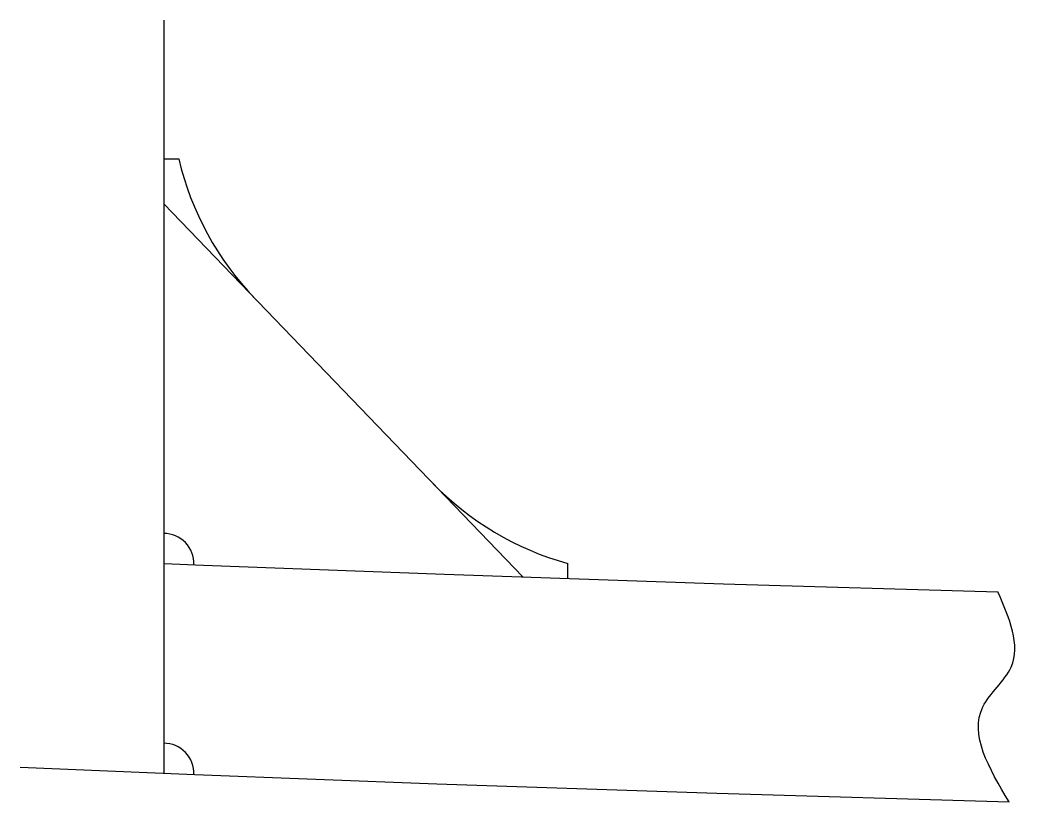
# Model space of a CAD drawing. Header units: millimetres. Extents: x 1302 to 2974, y 234 to 1540.
import ezdxf

# ---------------------------------------------------------------- set-up
doc = ezdxf.new("R2010")
doc.units = ezdxf.units.MM
doc.layers.add('200-CO3', color=7, linetype='Continuous')
doc.layers.add('Plate _Visible', color=7, linetype='Continuous')

msp = doc.modelspace()

# ---------------------------------------------------------------- linework, layer by layer
at = {"color": 7, "linetype": 'Continuous', "ltscale": 3}
for p, q in [((1542.4, 1307.8), (1567.4, 1307.8)), ((1542.4, 1232.8), (2142, 610.1)), ((2216.9, 607.6), (2216.9, 632.6))]:
    msp.add_line(p, q, dxfattribs=at)
for centre, radius, start, end in [((2054.1, 1422.2), 500, 193.2265, 223.9166), ((2350.5, 1114.4), 500, 223.9166, 254.5029), ((1542.4, 632.8), 50, 357.5599, 90), ((1542.4, 282.5), 50, 357.5599, 90)]:
    msp.add_arc(centre, radius, start, end, dxfattribs=at)
msp.add_open_spline([(2953.7, 234.5), (2920.4, 290.8), (2870.5, 375.1), (2986, 467.9), (2954.3, 540.7), (2935, 585.2)], degree=3, knots=[0, 0, 0, 0, 164.68057, 246.125372, 373.545723, 373.545723, 373.545723, 373.545723], dxfattribs=at)
at = {"layer": '200-CO3', "color": 7, "linetype": 'Continuous'}
msp.add_lwpolyline([(1542.4, 632.8), (1608.5, 630), (2010.8, 614.6), (2477.1, 598.8), (2935, 585.2)], dxfattribs=at)
at = {"layer": 'Plate _Visible', "color": 3, "linetype": 'Continuous', "ltscale": 100}
msp.add_line((1542.4, 1539.8), (1542.4, 282.5), dxfattribs=at)
at = {"layer": 'Plate _Visible', "color": 4, "linetype": 'Continuous'}
msp.add_lwpolyline([(1302.2, 292.8), (1594.3, 280.3), (1998.2, 264.8), (2466, 248.9), (2953.7, 234.5)], dxfattribs=at)

doc.saveas('drawing.dxf')
